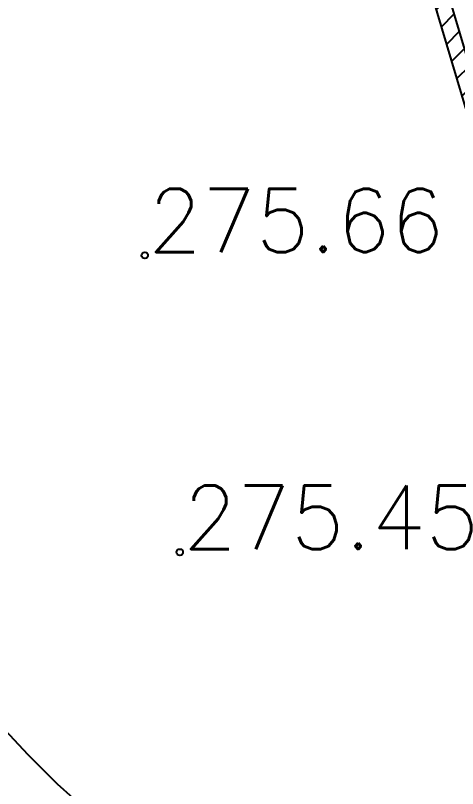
# Model space of a CAD drawing. Extents: x 524954 to 526204, y 9523489 to 9524010.
# Drawn here: x 525639.43 to 525646.39, y 9523629.1 to 9523641.27 of the extents above; entities that cross this region are included whole.
import ezdxf

# ---------------------------------------------------------------- set-up
doc = ezdxf.new("R2010")
doc.units = 0
doc.header["$PDMODE"] = 33
doc.header["$PDSIZE"] = 0.1
for name, color, linetype in [('Cloture', 7, 'Continuous'), ('CN_05_00', 6, 'Continuous'), ('Murs', 1, 'Continuous'), ('TopoAlt', 3, 'Continuous'), ('TOPOJIS', 7, 'Continuous')]:
    doc.layers.add(name, color=color, linetype=linetype)
doc.styles.add('Simplex 1.0', font='Simplex.shx', dxfattribs={"width": 0.99, "height": 1})

# ---------------------------------------------------------------- blocks, each defined once
blk = doc.blocks.new('TCPOINT M')
at = {"color": 0}
blk.add_point((0, 0), dxfattribs=at)
at = {"layer": 'TopoAlt', "style": 'Simplex 1.0', "width": 0.99}
blk.add_attdef('ALT', (0.15, 0.15), '', height=1, dxfattribs=at)

msp = doc.modelspace()

# ---------------------------------------------------------------- hatches: boundary and pattern name
at = {"layer": 'Murs'}
h = msp.add_hatch(dxfattribs=at)
h.set_pattern_fill('_U', color=256, scale=0.25, angle=45, style=0, pattern_type=0)
h.set_pattern_definition([(45, (0, 0), (-0.1767766952966, 0.1767766952966), [])])
h.paths.add_polyline_path([(525652.361, 9523624.965), (525652.054, 9523625.52), (525647.738, 9523635.722), (525645.012, 9523644.874), (525668.584, 9523653.608), (525668.671, 9523653.373), (525645.319, 9523644.721), (525647.974, 9523635.807), (525652.279, 9523625.63), (525652.58, 9523625.086)])

# ---------------------------------------------------------------- linework, layer by layer
at = {"layer": 'Cloture', "flags": 128}
for points in [[(525652.361, 9523624.965), (525652.054, 9523625.52), (525647.738, 9523635.722), (525645.012, 9523644.874), (525668.584, 9523653.608)], [(525652.58, 9523625.086), (525652.279, 9523625.63), (525647.974, 9523635.807), (525645.319, 9523644.721), (525668.671, 9523653.373)]]:
    msp.add_lwpolyline(points, dxfattribs=at)
at = {"layer": 'CN_05_00', "elevation": 275, "flags": 128}
msp.add_lwpolyline([(525639.188, 9523630.1), (525639.621, 9523629.63), (525640.087, 9523629.17), (525640.577, 9523628.726)], dxfattribs=at)

# ---------------------------------------------------------------- block references
at = {"layer": 'TOPOJIS'}
ref = msp.add_blockref('TCPOINT M', (525641.465, 9523637.493, 275.66), dxfattribs=at)
ref.add_attrib('ALT', '275.66', (525641.515, 9523637.543, 275.66), dxfattribs={"layer": 'TopoAlt', "height": 1, "style": 'Simplex 1.0', "width": 0.99})
ref = msp.add_blockref('TCPOINT M', (525642.016, 9523632.817, 275.45), dxfattribs=at)
ref.add_attrib('ALT', '275.45', (525642.066, 9523632.867, 275.45), dxfattribs={"layer": 'TopoAlt', "height": 1, "style": 'Simplex 1.0', "width": 0.99})

doc.saveas('drawing.dxf')
